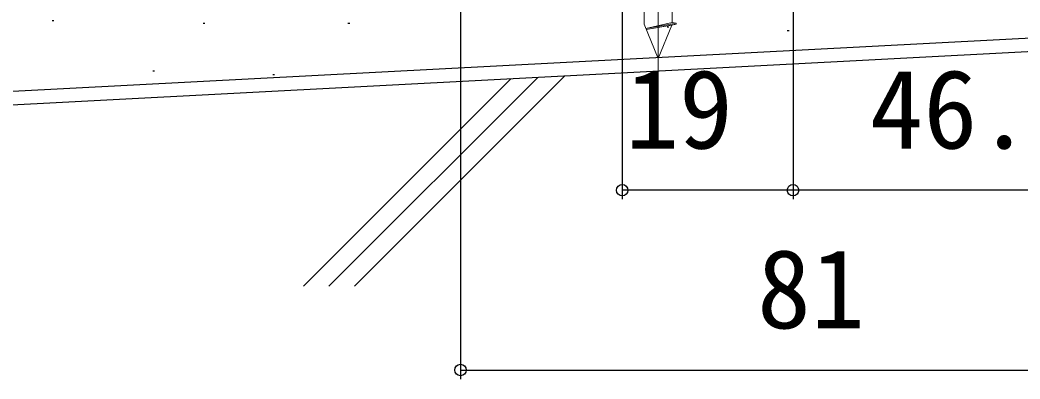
# Model space of a CAD drawing. Units: millimetres, scale not verified. Extents: x -525 to 525, y -783 to 779.
# Drawn here: x -418.5 to -307.3, y -588.1 to -548.1 of the extents above; entities that cross this region are included whole.
import ezdxf
from ezdxf.enums import TextEntityAlignment as Align

# ---------------------------------------------------------------- set-up
doc = ezdxf.new("R2010")
doc.units = ezdxf.units.MM
doc.header["$LTSCALE"] = 4
doc.layers.add('0-5_YKK_13', color=4, linetype='Continuous', lineweight=18)
for name, color, linetype in [('0-6_YKK_D', 6, 'Continuous'), ('0-8_YSS_K', 3, 'Continuous'), ('0-9_YSS_KE', 3, 'Continuous')]:
    doc.layers.add(name, color=color, linetype=linetype)
doc.styles.add('ＭＳ ゴシック', font='')
doc.styles.get('ＭＳ ゴシック').set_extended_font_data('MS Gothic')

msp = doc.modelspace()

# ---------------------------------------------------------------- linework, layer by layer
at = {"layer": '0-5_YKK_13'}
for p, q in [((-347.542, -497.878), (-347.542, -554.428)), ((-345.972, -546.142), (-345.972, -548.38)), ((-349.112, -546.845), (-349.112, -548.592)), ((-345.972, -548.38), (-348.912, -549.074)), ((-345.972, -548.38), (-345.542, -548.462)), ((-349.112, -548.592), (-347.542, -552.383)), ((-345.542, -548.462), (-348.912, -549.074)), ((-346.012, -548.691), (-348.873, -549.168)), ((-346.012, -548.691), (-347.542, -552.383)), ((-345.542, -548.462), (-345.542, -548.581))]:
    msp.add_line(p, q, dxfattribs=at)
msp.add_lwpolyline([(-346.012, -548.691), (-345.542, -548.581), (-348.873, -549.168)], dxfattribs=at)
at = {"layer": '0-6_YKK_D'}
for p, q in [((-351.542, -509.383), (-351.542, -568.053)), ((-332.542, -509.383), (-332.542, -568.053)), ((-332.542, -509.383), (-332.542, -568.053)), ((-369.542, -516.083), (-369.542, -588.053)), ((-332.542, -567.053), (-351.542, -567.053)), ((-286.042, -567.053), (-332.542, -567.053)), ((-369.542, -587.053), (-288.542, -587.053))]:
    msp.add_line(p, q, dxfattribs=at)
for centre in [(-351.542, -567.053), (-332.542, -567.053), (-332.542, -567.053), (-369.542, -587.053)]:
    msp.add_circle(centre, 0.637, dxfattribs=at)
at = {"layer": '0-8_YSS_K'}
for p, q in [((-414.975, -548.167), (-414.775, -548.167)), ((-382.067, -548.447), (-381.867, -548.447)), ((-398.182, -548.453), (-397.982, -548.453)), ((-346.546, -548.876), (-346.346, -548.876)), ((-333.181, -549.274), (-332.981, -549.274)), ((-403.778, -553.779), (-403.578, -553.779)), ((-390.413, -554.177), (-390.213, -554.177)), ((-363.937, -554.669), (-387.005, -577.738)), ((-360.952, -554.513), (-384.177, -577.738)), ((-357.967, -554.356), (-381.348, -577.738))]:
    msp.add_line(p, q, dxfattribs=at)
msp.add_lwpolyline([(-247.142, -509.883), (-247.142, -548.548), (-454.113, -559.395)], dxfattribs=at)
at = {"layer": '0-9_YSS_KE'}
msp.add_lwpolyline([(-248.642, -508.383), (-248.642, -547.125), (-454.113, -557.893)], dxfattribs=at)

# ---------------------------------------------------------------- texts
at = {"layer": '0-6_YKK_D', "style": 'ＭＳ ゴシック'}
for s, p in [('19', (-351.212, -565.053)), ('46.5', (-324.019, -565.053)), ('81', (-336.542, -585.053))]:
    msp.add_text(s, height=8.798, dxfattribs=at).set_placement(p, align=Align.BOTTOM_LEFT)

doc.saveas('drawing.dxf')
